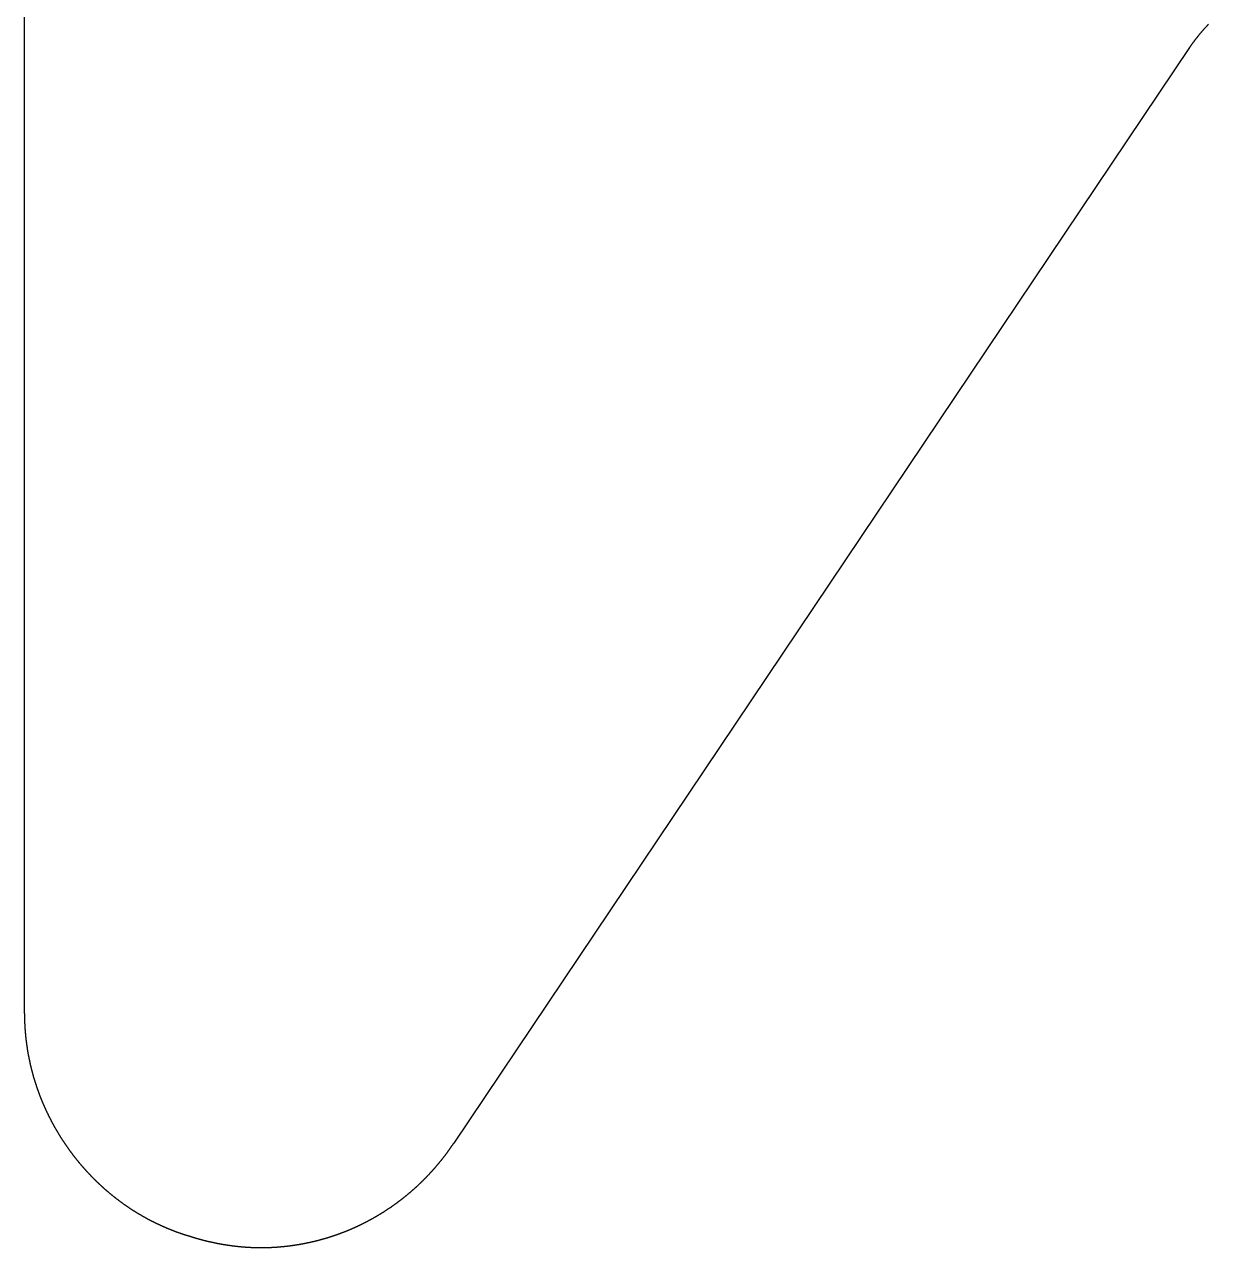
# Model space of a CAD drawing. Header units: millimetres. Extents: x -275 to 275, y -100 to 100.
# Drawn here: x 104.03 to 122.19, y -26.54 to -7.79 of the extents above; entities that cross this region are included whole.
import ezdxf

# ---------------------------------------------------------------- set-up
doc = ezdxf.new("R2010")
doc.units = ezdxf.units.MM

msp = doc.modelspace()

# ---------------------------------------------------------------- linework, layer by layer
for p, q in [((104.035, -22.957), (104.035, 13.428)), ((121.9, -8.149), (110.616, -24.943))]:
    msp.add_line(p, q)
for points in [[(121.9, -8.149), (121.903, -8.144), (121.906, -8.14), (121.909, -8.136), (121.912, -8.131), (121.915, -8.127), (121.918, -8.123), (121.921, -8.118), (121.924, -8.114), (121.927, -8.11), (121.93, -8.105), (121.933, -8.101), (121.936, -8.097), (121.939, -8.092), (121.942, -8.088), (121.945, -8.084), (121.948, -8.08), (121.951, -8.075), (121.955, -8.071), (121.958, -8.067), (121.961, -8.063), (121.964, -8.058), (121.967, -8.054), (121.97, -8.05), (121.973, -8.046), (121.976, -8.041), (121.979, -8.037), (121.983, -8.033), (121.986, -8.029), (121.989, -8.025), (121.992, -8.021), (121.995, -8.017), (121.998, -8.012), (122.002, -8.008), (122.005, -8.004), (122.008, -8), (122.011, -7.996), (122.014, -7.992), (122.018, -7.988), (122.021, -7.984), (122.024, -7.98), (122.027, -7.976), (122.031, -7.972), (122.034, -7.968), (122.037, -7.964), (122.04, -7.959), (122.044, -7.955), (122.047, -7.951), (122.05, -7.948), (122.053, -7.944), (122.057, -7.94), (122.06, -7.936), (122.063, -7.932), (122.067, -7.928), (122.07, -7.924), (122.073, -7.92), (122.077, -7.916), (122.08, -7.912), (122.083, -7.908), (122.087, -7.904), (122.09, -7.9), (122.093, -7.896), (122.097, -7.893), (122.1, -7.889), (122.103, -7.885), (122.107, -7.881), (122.11, -7.877), (122.114, -7.873), (122.117, -7.87), (122.12, -7.866), (122.124, -7.862), (122.127, -7.858), (122.131, -7.854), (122.134, -7.851), (122.138, -7.847), (122.141, -7.843), (122.144, -7.839), (122.148, -7.836), (122.151, -7.832), (122.155, -7.828), (122.158, -7.825), (122.162, -7.821), (122.165, -7.817), (122.169, -7.813), (122.172, -7.81), (122.176, -7.806), (122.179, -7.802), (122.183, -7.799), (122.186, -7.795), (122.19, -7.792)], [(104.035, -22.957), (104.035, -22.961), (104.035, -22.966), (104.035, -22.97), (104.035, -22.975), (104.035, -22.98), (104.035, -22.984), (104.035, -22.989), (104.035, -22.994), (104.035, -22.998), (104.035, -23.003), (104.035, -23.008), (104.035, -23.012), (104.035, -23.017), (104.036, -23.022), (104.036, -23.026), (104.036, -23.031), (104.036, -23.036), (104.036, -23.04), (104.036, -23.045), (104.036, -23.049), (104.036, -23.054), (104.036, -23.059), (104.037, -23.063), (104.037, -23.068), (104.037, -23.073), (104.037, -23.077), (104.037, -23.082), (104.037, -23.087), (104.038, -23.091), (104.038, -23.096), (104.038, -23.1), (104.038, -23.105), (104.038, -23.11), (104.039, -23.114), (104.039, -23.119), (104.039, -23.124), (104.039, -23.128), (104.039, -23.133), (104.04, -23.138), (104.04, -23.142), (104.04, -23.147), (104.04, -23.151), (104.041, -23.156), (104.041, -23.161), (104.041, -23.165), (104.042, -23.17), (104.042, -23.174), (104.042, -23.179), (104.042, -23.184), (104.043, -23.188), (104.043, -23.193), (104.043, -23.198), (104.044, -23.202), (104.044, -23.207), (104.044, -23.211), (104.045, -23.216), (104.045, -23.221), (104.045, -23.225), (104.046, -23.23), (104.046, -23.234), (104.047, -23.239), (104.047, -23.244), (104.047, -23.248), (104.048, -23.253), (104.048, -23.257), (104.049, -23.262), (104.049, -23.267), (104.049, -23.271), (104.05, -23.276), (104.05, -23.28), (104.051, -23.285), (104.051, -23.29), (104.052, -23.294), (104.052, -23.299), (104.052, -23.303), (104.053, -23.308), (104.053, -23.312), (104.054, -23.317), (104.054, -23.322), (104.055, -23.326), (104.055, -23.331), (104.056, -23.335), (104.056, -23.34), (104.057, -23.345), (104.057, -23.349), (104.058, -23.354), (104.058, -23.358), (104.059, -23.363), (104.06, -23.367), (104.06, -23.372), (104.061, -23.377), (104.061, -23.381), (104.062, -23.386), (104.062, -23.39), (104.063, -23.395), (104.064, -23.399), (104.064, -23.404), (104.065, -23.408), (104.065, -23.413), (104.066, -23.418), (104.067, -23.422), (104.067, -23.427), (104.068, -23.431), (104.068, -23.436), (104.069, -23.44), (104.07, -23.445), (104.07, -23.449), (104.071, -23.454), (104.072, -23.459), (104.072, -23.463), (104.073, -23.468), (104.074, -23.472), (104.074, -23.477), (104.075, -23.481), (104.076, -23.486), (104.077, -23.49), (104.077, -23.495), (104.078, -23.499), (104.079, -23.504), (104.079, -23.508), (104.08, -23.513), (104.081, -23.518), (104.082, -23.522), (104.082, -23.527), (104.083, -23.531), (104.084, -23.536), (104.085, -23.54), (104.086, -23.545), (104.086, -23.549), (104.087, -23.554), (104.088, -23.558), (104.089, -23.563), (104.089, -23.567), (104.09, -23.572), (104.091, -23.576), (104.092, -23.581), (104.093, -23.585), (104.094, -23.59), (104.094, -23.594), (104.095, -23.599), (104.096, -23.603), (104.097, -23.608), (104.098, -23.612), (104.099, -23.617), (104.1, -23.621), (104.1, -23.626), (104.101, -23.63), (104.102, -23.635), (104.103, -23.639), (104.104, -23.644), (104.105, -23.648), (104.106, -23.653), (104.107, -23.657), (104.108, -23.662), (104.109, -23.666), (104.11, -23.671), (104.111, -23.675), (104.112, -23.68), (104.112, -23.684), (104.113, -23.688), (104.114, -23.693), (104.115, -23.697), (104.116, -23.702), (104.117, -23.706), (104.118, -23.711), (104.119, -23.715), (104.12, -23.72), (104.121, -23.724), (104.122, -23.729), (104.123, -23.733), (104.124, -23.738), (104.125, -23.742), (104.126, -23.746), (104.128, -23.751), (104.129, -23.755), (104.13, -23.76), (104.131, -23.764), (104.132, -23.769), (104.133, -23.773), (104.134, -23.778), (104.135, -23.782), (104.136, -23.786), (104.137, -23.791), (104.138, -23.795), (104.139, -23.8), (104.14, -23.804), (104.142, -23.809), (104.143, -23.813), (104.144, -23.817), (104.145, -23.822), (104.146, -23.826), (104.147, -23.831), (104.148, -23.835), (104.15, -23.84), (104.151, -23.844), (104.152, -23.848), (104.153, -23.853), (104.154, -23.857), (104.155, -23.862), (104.157, -23.866), (104.158, -23.87), (104.159, -23.875), (104.16, -23.879), (104.161, -23.884), (104.163, -23.888), (104.164, -23.892), (104.165, -23.897), (104.166, -23.901), (104.168, -23.906), (104.169, -23.91), (104.17, -23.914), (104.171, -23.919), (104.173, -23.923), (104.174, -23.927), (104.175, -23.932), (104.176, -23.936), (104.178, -23.941), (104.179, -23.945), (104.18, -23.949), (104.182, -23.954), (104.183, -23.958), (104.184, -23.962), (104.186, -23.967), (104.187, -23.971), (104.188, -23.976), (104.189, -23.98), (104.191, -23.984), (104.192, -23.989), (104.194, -23.993), (104.195, -23.997), (104.196, -24.002), (104.198, -24.006), (104.199, -24.01), (104.2, -24.015), (104.202, -24.019), (104.203, -24.023), (104.205, -24.028), (104.206, -24.032), (104.207, -24.036), (104.209, -24.041), (104.21, -24.045), (104.212, -24.049), (104.213, -24.054), (104.214, -24.058), (104.216, -24.062), (104.217, -24.067), (104.219, -24.071), (104.22, -24.075), (104.222, -24.08), (104.223, -24.084), (104.225, -24.088), (104.226, -24.092), (104.228, -24.097), (104.229, -24.101), (104.231, -24.105), (104.232, -24.11), (104.234, -24.114), (104.235, -24.118), (104.237, -24.123), (104.238, -24.127), (104.24, -24.131), (104.241, -24.135), (104.243, -24.14), (104.244, -24.144), (104.246, -24.148), (104.247, -24.152), (104.249, -24.157), (104.25, -24.161), (104.252, -24.165), (104.254, -24.17), (104.255, -24.174), (104.257, -24.178), (104.258, -24.182), (104.26, -24.187), (104.261, -24.191), (104.263, -24.195), (104.265, -24.199), (104.266, -24.204), (104.268, -24.208), (104.27, -24.212), (104.271, -24.216), (104.273, -24.221), (104.274, -24.225), (104.276, -24.229), (104.278, -24.233), (104.279, -24.238), (104.281, -24.242), (104.283, -24.246), (104.284, -24.25), (104.286, -24.254), (104.288, -24.259), (104.289, -24.263), (104.291, -24.267), (104.293, -24.271), (104.295, -24.276), (104.296, -24.28), (104.298, -24.284), (104.3, -24.288), (104.301, -24.292), (104.303, -24.297), (104.305, -24.301), (104.307, -24.305), (104.308, -24.309), (104.31, -24.313), (104.312, -24.317), (104.314, -24.322), (104.315, -24.326), (104.317, -24.33), (104.319, -24.334), (104.321, -24.338), (104.323, -24.343), (104.324, -24.347), (104.326, -24.351), (104.328, -24.355), (104.33, -24.359), (104.332, -24.363), (104.333, -24.368), (104.335, -24.372), (104.337, -24.376), (104.339, -24.38), (104.341, -24.384), (104.343, -24.388), (104.344, -24.392), (104.346, -24.397), (104.348, -24.401), (104.35, -24.405), (104.352, -24.409), (104.354, -24.413), (104.356, -24.417), (104.357, -24.421), (104.359, -24.426), (104.361, -24.43), (104.363, -24.434), (104.365, -24.438), (104.367, -24.442), (104.369, -24.446), (104.371, -24.45), (104.373, -24.454), (104.375, -24.458), (104.377, -24.463), (104.379, -24.467), (104.38, -24.471), (104.382, -24.475), (104.384, -24.479), (104.386, -24.483), (104.388, -24.487), (104.39, -24.491), (104.392, -24.495), (104.394, -24.499), (104.396, -24.503), (104.398, -24.508), (104.4, -24.512), (104.402, -24.516), (104.404, -24.52), (104.406, -24.524), (104.408, -24.528), (104.41, -24.532), (104.412, -24.536), (104.414, -24.54), (104.416, -24.544), (104.418, -24.548), (104.42, -24.552), (104.422, -24.556), (104.425, -24.56), (104.427, -24.564), (104.429, -24.568), (104.431, -24.572), (104.433, -24.576), (104.435, -24.58), (104.437, -24.584), (104.439, -24.588), (104.441, -24.593), (104.443, -24.597), (104.445, -24.601), (104.447, -24.605), (104.45, -24.609), (104.452, -24.613), (104.454, -24.617), (104.456, -24.621), (104.458, -24.625), (104.46, -24.629), (104.462, -24.633), (104.465, -24.637), (104.467, -24.641), (104.469, -24.645), (104.471, -24.648), (104.473, -24.652), (104.475, -24.656), (104.478, -24.66), (104.48, -24.664), (104.482, -24.668), (104.484, -24.672), (104.486, -24.676), (104.489, -24.68), (104.491, -24.684), (104.493, -24.688), (104.495, -24.692), (104.497, -24.696), (104.5, -24.7), (104.502, -24.704), (104.504, -24.708), (104.506, -24.712), (104.509, -24.716), (104.511, -24.72), (104.513, -24.724), (104.515, -24.728), (104.518, -24.731), (104.52, -24.735), (104.522, -24.739), (104.524, -24.743), (104.527, -24.747), (104.529, -24.751), (104.531, -24.755), (104.534, -24.759), (104.536, -24.763), (104.538, -24.767), (104.541, -24.771), (104.543, -24.774), (104.545, -24.778), (104.547, -24.782), (104.55, -24.786), (104.552, -24.79), (104.555, -24.794), (104.557, -24.798), (104.559, -24.802), (104.562, -24.805), (104.564, -24.809), (104.566, -24.813), (104.569, -24.817), (104.571, -24.821), (104.573, -24.825), (104.576, -24.829), (104.578, -24.832), (104.581, -24.836), (104.583, -24.84), (104.585, -24.844), (104.588, -24.848), (104.59, -24.852), (104.593, -24.855), (104.595, -24.859), (104.598, -24.863), (104.6, -24.867), (104.602, -24.871), (104.605, -24.875), (104.607, -24.878), (104.61, -24.882), (104.612, -24.886), (104.615, -24.89), (104.617, -24.894), (104.62, -24.897), (104.622, -24.901), (104.625, -24.905), (104.627, -24.909), (104.629, -24.913), (104.632, -24.916), (104.634, -24.92), (104.637, -24.924), (104.639, -24.928), (104.642, -24.931), (104.645, -24.935), (104.647, -24.939), (104.65, -24.943), (104.652, -24.946), (104.655, -24.95), (104.657, -24.954), (104.66, -24.958), (104.662, -24.961), (104.665, -24.965), (104.667, -24.969), (104.67, -24.973), (104.673, -24.976), (104.675, -24.98), (104.678, -24.984), (104.68, -24.988), (104.683, -24.991), (104.685, -24.995), (104.688, -24.999), (104.691, -25.002), (104.693, -25.006), (104.696, -25.01), (104.698, -25.013), (104.701, -25.017), (104.704, -25.021), (104.706, -25.025), (104.709, -25.028), (104.712, -25.032), (104.714, -25.036), (104.717, -25.039), (104.72, -25.043), (104.722, -25.047), (104.725, -25.05), (104.727, -25.054), (104.73, -25.058), (104.733, -25.061), (104.735, -25.065), (104.738, -25.069), (104.741, -25.072), (104.744, -25.076), (104.746, -25.079), (104.749, -25.083), (104.752, -25.087), (104.754, -25.09), (104.757, -25.094), (104.76, -25.098), (104.763, -25.101), (104.765, -25.105), (104.768, -25.108), (104.771, -25.112), (104.773, -25.116), (104.776, -25.119), (104.779, -25.123), (104.782, -25.126), (104.784, -25.13), (104.787, -25.134), (104.79, -25.137), (104.793, -25.141), (104.796, -25.144), (104.798, -25.148), (104.801, -25.151), (104.804, -25.155), (104.807, -25.159), (104.809, -25.162), (104.812, -25.166), (104.815, -25.169), (104.818, -25.173), (104.821, -25.176), (104.823, -25.18), (104.826, -25.183), (104.829, -25.187), (104.832, -25.191), (104.835, -25.194), (104.838, -25.198), (104.84, -25.201), (104.843, -25.205), (104.846, -25.208), (104.849, -25.212), (104.852, -25.215), (104.855, -25.219), (104.858, -25.222), (104.861, -25.226), (104.863, -25.229), (104.866, -25.233), (104.869, -25.236), (104.872, -25.24), (104.875, -25.243), (104.878, -25.247), (104.881, -25.25), (104.884, -25.253), (104.887, -25.257), (104.889, -25.26), (104.892, -25.264), (104.895, -25.267), (104.898, -25.271), (104.901, -25.274), (104.904, -25.278), (104.907, -25.281), (104.91, -25.284), (104.913, -25.288), (104.916, -25.291), (104.919, -25.295), (104.922, -25.298), (104.925, -25.302), (104.928, -25.305), (104.931, -25.308), (104.934, -25.312), (104.937, -25.315), (104.94, -25.319), (104.943, -25.322), (104.946, -25.325), (104.949, -25.329), (104.952, -25.332), (104.955, -25.336), (104.958, -25.339), (104.961, -25.342), (104.964, -25.346), (104.967, -25.349), (104.97, -25.352), (104.973, -25.356), (104.976, -25.359), (104.979, -25.362), (104.982, -25.366), (104.985, -25.369), (104.988, -25.372), (104.991, -25.376), (104.994, -25.379), (104.997, -25.382), (105, -25.386), (105.004, -25.389), (105.007, -25.392), (105.01, -25.396), (105.013, -25.399), (105.016, -25.402), (105.019, -25.406), (105.022, -25.409), (105.025, -25.412), (105.028, -25.416), (105.031, -25.419), (105.035, -25.422), (105.038, -25.425), (105.041, -25.429), (105.044, -25.432), (105.047, -25.435), (105.05, -25.438), (105.053, -25.442), (105.056, -25.445), (105.06, -25.448), (105.063, -25.451), (105.066, -25.455), (105.069, -25.458), (105.072, -25.461), (105.075, -25.464), (105.079, -25.468), (105.082, -25.471), (105.085, -25.474), (105.088, -25.477), (105.091, -25.48), (105.095, -25.484), (105.098, -25.487), (105.101, -25.49), (105.104, -25.493), (105.107, -25.496), (105.111, -25.5), (105.114, -25.503), (105.117, -25.506), (105.12, -25.509), (105.123, -25.512), (105.127, -25.516), (105.13, -25.519), (105.133, -25.522), (105.136, -25.525), (105.14, -25.528), (105.143, -25.531), (105.146, -25.534), (105.15, -25.538), (105.153, -25.541), (105.156, -25.544), (105.159, -25.547), (105.163, -25.55), (105.166, -25.553), (105.169, -25.556), (105.172, -25.559), (105.176, -25.563), (105.179, -25.566), (105.182, -25.569), (105.186, -25.572), (105.189, -25.575), (105.192, -25.578), (105.196, -25.581), (105.199, -25.584), (105.202, -25.587), (105.206, -25.59), (105.209, -25.593), (105.212, -25.596), (105.216, -25.599), (105.219, -25.603), (105.222, -25.606), (105.226, -25.609), (105.229, -25.612), (105.232, -25.615), (105.236, -25.618), (105.239, -25.621), (105.243, -25.624), (105.246, -25.627), (105.249, -25.63), (105.253, -25.633), (105.256, -25.636), (105.259, -25.639), (105.263, -25.642), (105.266, -25.645), (105.27, -25.648), (105.273, -25.651), (105.276, -25.654), (105.28, -25.657), (105.283, -25.66), (105.287, -25.663), (105.29, -25.666), (105.294, -25.669), (105.297, -25.672), (105.3, -25.675), (105.304, -25.677), (105.307, -25.68), (105.311, -25.683), (105.314, -25.686), (105.318, -25.689), (105.321, -25.692), (105.325, -25.695), (105.328, -25.698), (105.332, -25.701), (105.335, -25.704), (105.339, -25.707), (105.342, -25.71), (105.346, -25.712), (105.349, -25.715), (105.353, -25.718), (105.356, -25.721), (105.36, -25.724), (105.363, -25.727), (105.367, -25.73), (105.37, -25.733), (105.374, -25.735), (105.377, -25.738), (105.381, -25.741), (105.384, -25.744), (105.388, -25.747), (105.391, -25.75), (105.395, -25.753), (105.398, -25.755), (105.402, -25.758), (105.405, -25.761), (105.409, -25.764), (105.413, -25.767), (105.416, -25.769), (105.42, -25.772), (105.423, -25.775), (105.427, -25.778), (105.43, -25.781), (105.434, -25.783), (105.438, -25.786), (105.441, -25.789), (105.445, -25.792), (105.448, -25.795), (105.452, -25.797), (105.456, -25.8), (105.459, -25.803), (105.463, -25.806), (105.466, -25.808), (105.47, -25.811), (105.474, -25.814), (105.477, -25.816), (105.481, -25.819), (105.484, -25.822), (105.488, -25.825), (105.492, -25.827), (105.495, -25.83), (105.499, -25.833), (105.503, -25.835), (105.506, -25.838), (105.51, -25.841), (105.514, -25.844), (105.517, -25.846), (105.521, -25.849), (105.525, -25.852), (105.528, -25.854), (105.532, -25.857), (105.536, -25.86), (105.539, -25.862), (105.543, -25.865), (105.547, -25.867), (105.55, -25.87), (105.554, -25.873), (105.558, -25.875), (105.562, -25.878), (105.565, -25.881), (105.569, -25.883), (105.573, -25.886), (105.576, -25.888), (105.58, -25.891), (105.584, -25.894), (105.588, -25.896), (105.591, -25.899), (105.595, -25.901), (105.599, -25.904), (105.603, -25.907), (105.606, -25.909), (105.61, -25.912), (105.614, -25.914), (105.618, -25.917), (105.621, -25.919), (105.625, -25.922), (105.629, -25.924), (105.633, -25.927), (105.636, -25.93), (105.64, -25.932), (105.644, -25.935), (105.648, -25.937), (105.652, -25.94), (105.655, -25.942), (105.659, -25.945), (105.663, -25.947), (105.667, -25.95), (105.671, -25.952), (105.674, -25.955), (105.678, -25.957), (105.682, -25.959), (105.686, -25.962), (105.69, -25.964), (105.694, -25.967), (105.697, -25.969), (105.701, -25.972), (105.705, -25.974), (105.709, -25.977), (105.713, -25.979), (105.717, -25.982), (105.72, -25.984), (105.724, -25.986), (105.728, -25.989), (105.732, -25.991), (105.736, -25.994), (105.74, -25.996), (105.744, -25.998), (105.747, -26.001), (105.751, -26.003), (105.755, -26.006), (105.759, -26.008), (105.763, -26.01), (105.767, -26.013), (105.771, -26.015), (105.775, -26.017), (105.779, -26.02), (105.783, -26.022), (105.786, -26.024), (105.79, -26.027), (105.794, -26.029), (105.798, -26.031), (105.802, -26.034), (105.806, -26.036), (105.81, -26.038), (105.814, -26.041), (105.818, -26.043), (105.822, -26.045), (105.826, -26.048), (105.83, -26.05), (105.834, -26.052), (105.838, -26.054), (105.842, -26.057), (105.845, -26.059), (105.849, -26.061), (105.853, -26.063), (105.857, -26.066), (105.861, -26.068), (105.865, -26.07), (105.869, -26.072), (105.873, -26.075), (105.877, -26.077), (105.881, -26.079), (105.885, -26.081), (105.889, -26.083), (105.893, -26.086), (105.897, -26.088), (105.901, -26.09), (105.905, -26.092), (105.909, -26.094), (105.913, -26.097), (105.917, -26.099), (105.921, -26.101), (105.925, -26.103), (105.929, -26.105), (105.933, -26.107), (105.937, -26.11), (105.941, -26.112), (105.945, -26.114), (105.95, -26.116), (105.954, -26.118), (105.958, -26.12), (105.962, -26.122), (105.966, -26.124), (105.97, -26.127), (105.974, -26.129), (105.978, -26.131), (105.982, -26.133), (105.986, -26.135), (105.99, -26.137), (105.994, -26.139), (105.998, -26.141), (106.002, -26.143), (106.006, -26.145), (106.011, -26.147), (106.015, -26.149), (106.019, -26.151), (106.023, -26.153), (106.027, -26.155), (106.031, -26.158), (106.035, -26.16), (106.039, -26.162), (106.043, -26.164), (106.047, -26.166), (106.052, -26.168), (106.056, -26.17), (106.06, -26.172), (106.064, -26.174), (106.068, -26.176), (106.072, -26.177), (106.076, -26.179), (106.081, -26.181), (106.085, -26.183), (106.089, -26.185), (106.093, -26.187), (106.097, -26.189), (106.101, -26.191), (106.105, -26.193), (106.11, -26.195), (106.114, -26.197), (106.118, -26.199), (106.122, -26.201), (106.126, -26.203), (106.13, -26.205), (106.135, -26.206), (106.139, -26.208), (106.143, -26.21), (106.147, -26.212), (106.151, -26.214), (106.156, -26.216), (106.16, -26.218), (106.164, -26.22), (106.168, -26.221), (106.172, -26.223), (106.177, -26.225), (106.181, -26.227), (106.185, -26.229), (106.189, -26.231), (106.193, -26.232), (106.198, -26.234), (106.202, -26.236), (106.206, -26.238), (106.21, -26.24), (106.215, -26.241), (106.219, -26.243), (106.223, -26.245), (106.227, -26.247), (106.232, -26.248), (106.236, -26.25), (106.24, -26.252), (106.244, -26.254), (106.249, -26.255), (106.253, -26.257), (106.257, -26.259), (106.261, -26.261), (106.266, -26.262), (106.27, -26.264), (106.274, -26.266), (106.279, -26.268), (106.283, -26.269), (106.287, -26.271), (106.291, -26.273), (106.296, -26.274), (106.3, -26.276), (106.304, -26.278), (106.309, -26.279), (106.313, -26.281), (106.317, -26.283), (106.321, -26.284), (106.326, -26.286), (106.33, -26.288), (106.334, -26.289), (106.339, -26.291), (106.343, -26.292), (106.347, -26.294), (106.352, -26.296), (106.356, -26.297), (106.36, -26.299), (106.365, -26.3), (106.369, -26.302), (106.373, -26.304), (106.378, -26.305), (106.382, -26.307), (106.386, -26.308), (106.391, -26.31), (106.395, -26.311), (106.4, -26.313), (106.404, -26.315), (106.408, -26.316), (106.413, -26.318), (106.417, -26.319), (106.421, -26.321), (106.426, -26.322), (106.43, -26.324), (106.434, -26.325), (106.439, -26.327), (106.443, -26.328), (106.448, -26.33), (106.452, -26.331), (106.456, -26.333), (106.461, -26.334), (106.465, -26.336), (106.47, -26.337), (106.474, -26.338), (106.478, -26.34), (106.483, -26.341), (106.487, -26.343), (106.492, -26.344), (106.496, -26.346), (106.501, -26.347), (106.505, -26.348), (106.509, -26.35), (106.514, -26.351), (106.518, -26.353), (106.523, -26.354), (106.527, -26.355), (106.532, -26.357), (106.536, -26.358), (106.54, -26.359), (106.545, -26.361), (106.549, -26.362), (106.554, -26.363), (106.558, -26.365), (106.563, -26.366), (106.567, -26.367), (106.572, -26.369), (106.576, -26.37), (106.581, -26.371)], [(106.581, -26.371), (106.585, -26.373), (106.59, -26.374), (106.595, -26.376), (106.599, -26.377), (106.604, -26.379), (106.609, -26.38), (106.613, -26.382), (106.618, -26.383), (106.622, -26.385), (106.627, -26.386), (106.632, -26.387), (106.636, -26.389), (106.641, -26.39), (106.646, -26.392), (106.65, -26.393), (106.655, -26.394), (106.66, -26.396), (106.664, -26.397), (106.669, -26.399), (106.674, -26.4), (106.678, -26.401), (106.683, -26.403), (106.688, -26.404), (106.692, -26.405), (106.697, -26.407), (106.702, -26.408), (106.706, -26.409), (106.711, -26.411), (106.716, -26.412), (106.72, -26.413), (106.725, -26.414), (106.73, -26.416), (106.734, -26.417), (106.739, -26.418), (106.744, -26.419), (106.748, -26.421), (106.753, -26.422), (106.758, -26.423), (106.762, -26.424), (106.767, -26.426), (106.772, -26.427), (106.776, -26.428), (106.781, -26.429), (106.786, -26.431), (106.79, -26.432), (106.795, -26.433), (106.8, -26.434), (106.804, -26.435), (106.809, -26.436), (106.814, -26.438), (106.818, -26.439), (106.823, -26.44), (106.828, -26.441), (106.832, -26.442), (106.837, -26.443), (106.842, -26.444), (106.846, -26.446), (106.851, -26.447), (106.856, -26.448), (106.86, -26.449), (106.865, -26.45), (106.87, -26.451), (106.874, -26.452), (106.879, -26.453), (106.884, -26.454), (106.888, -26.455), (106.893, -26.456), (106.898, -26.457), (106.902, -26.458), (106.907, -26.459), (106.912, -26.46), (106.917, -26.461), (106.921, -26.462), (106.926, -26.464), (106.931, -26.465), (106.935, -26.465), (106.94, -26.466), (106.945, -26.467), (106.949, -26.468), (106.954, -26.469), (106.959, -26.47), (106.963, -26.471), (106.968, -26.472), (106.973, -26.473), (106.977, -26.474), (106.982, -26.475), (106.987, -26.476), (106.991, -26.477), (106.996, -26.478), (107.001, -26.479), (107.005, -26.48), (107.01, -26.48), (107.015, -26.481), (107.019, -26.482), (107.024, -26.483), (107.029, -26.484), (107.033, -26.485), (107.038, -26.486), (107.043, -26.487), (107.047, -26.487), (107.052, -26.488), (107.057, -26.489), (107.061, -26.49), (107.066, -26.491), (107.071, -26.491), (107.075, -26.492), (107.08, -26.493), (107.085, -26.494), (107.089, -26.495), (107.094, -26.495), (107.099, -26.496), (107.103, -26.497), (107.108, -26.498), (107.113, -26.498), (107.117, -26.499), (107.122, -26.5), (107.127, -26.501), (107.131, -26.501), (107.136, -26.502), (107.141, -26.503), (107.145, -26.503), (107.15, -26.504), (107.155, -26.505), (107.159, -26.505), (107.164, -26.506), (107.169, -26.507), (107.173, -26.507), (107.178, -26.508), (107.183, -26.509), (107.187, -26.509), (107.192, -26.51), (107.197, -26.511), (107.201, -26.511), (107.206, -26.512), (107.211, -26.513), (107.215, -26.513), (107.22, -26.514), (107.225, -26.514), (107.229, -26.515), (107.234, -26.516), (107.239, -26.516), (107.243, -26.517), (107.248, -26.517), (107.253, -26.518), (107.257, -26.518), (107.262, -26.519), (107.267, -26.519), (107.271, -26.52), (107.276, -26.52), (107.281, -26.521), (107.285, -26.521), (107.29, -26.522), (107.295, -26.522), (107.299, -26.523), (107.304, -26.523), (107.308, -26.524), (107.313, -26.524), (107.318, -26.525), (107.322, -26.525), (107.327, -26.526), (107.332, -26.526), (107.336, -26.527), (107.341, -26.527), (107.346, -26.528), (107.35, -26.528), (107.355, -26.528), (107.36, -26.529), (107.364, -26.529), (107.369, -26.53), (107.374, -26.53), (107.378, -26.53), (107.383, -26.531), (107.388, -26.531), (107.392, -26.531), (107.397, -26.532), (107.402, -26.532), (107.406, -26.533), (107.411, -26.533), (107.415, -26.533), (107.42, -26.534), (107.425, -26.534), (107.429, -26.534), (107.434, -26.534), (107.439, -26.535), (107.443, -26.535), (107.448, -26.535), (107.453, -26.536), (107.457, -26.536), (107.462, -26.536), (107.467, -26.536), (107.471, -26.537), (107.476, -26.537), (107.48, -26.537), (107.485, -26.537), (107.49, -26.538), (107.494, -26.538), (107.499, -26.538), (107.504, -26.538), (107.508, -26.539), (107.513, -26.539), (107.518, -26.539), (107.522, -26.539), (107.527, -26.539), (107.531, -26.54), (107.536, -26.54), (107.541, -26.54), (107.545, -26.54), (107.55, -26.54), (107.555, -26.54), (107.559, -26.541), (107.564, -26.541), (107.568, -26.541), (107.573, -26.541), (107.578, -26.541), (107.582, -26.541), (107.587, -26.541), (107.592, -26.541), (107.596, -26.541), (107.601, -26.542), (107.605, -26.542), (107.61, -26.542), (107.615, -26.542), (107.619, -26.542), (107.624, -26.542), (107.629, -26.542), (107.633, -26.542), (107.638, -26.542), (107.642, -26.542), (107.647, -26.542), (107.652, -26.542), (107.656, -26.542), (107.661, -26.542), (107.665, -26.542), (107.67, -26.542), (107.675, -26.542), (107.679, -26.542), (107.684, -26.542), (107.689, -26.542), (107.693, -26.542), (107.698, -26.542), (107.702, -26.542), (107.707, -26.542), (107.712, -26.542), (107.716, -26.542), (107.721, -26.542), (107.725, -26.542), (107.73, -26.541), (107.735, -26.541), (107.739, -26.541), (107.744, -26.541), (107.748, -26.541), (107.753, -26.541), (107.758, -26.541), (107.762, -26.541), (107.767, -26.541), (107.771, -26.54), (107.776, -26.54), (107.781, -26.54), (107.785, -26.54), (107.79, -26.54), (107.794, -26.54), (107.799, -26.539), (107.803, -26.539), (107.808, -26.539), (107.813, -26.539), (107.817, -26.539), (107.822, -26.539), (107.826, -26.538), (107.831, -26.538), (107.836, -26.538), (107.84, -26.538), (107.845, -26.537), (107.849, -26.537), (107.854, -26.537), (107.858, -26.537), (107.863, -26.536), (107.868, -26.536), (107.872, -26.536), (107.877, -26.536), (107.881, -26.535), (107.886, -26.535), (107.89, -26.535), (107.895, -26.534), (107.9, -26.534), (107.904, -26.534), (107.909, -26.534), (107.913, -26.533), (107.918, -26.533), (107.922, -26.533), (107.927, -26.532), (107.932, -26.532), (107.936, -26.531), (107.941, -26.531), (107.945, -26.531), (107.95, -26.53), (107.954, -26.53), (107.959, -26.53), (107.963, -26.529), (107.968, -26.529), (107.973, -26.528), (107.977, -26.528), (107.982, -26.528), (107.986, -26.527), (107.991, -26.527), (107.995, -26.526), (108, -26.526), (108.004, -26.525), (108.009, -26.525), (108.013, -26.525), (108.018, -26.524), (108.023, -26.524), (108.027, -26.523), (108.032, -26.523), (108.036, -26.522), (108.041, -26.522), (108.045, -26.521), (108.05, -26.521), (108.054, -26.52), (108.059, -26.52), (108.063, -26.519), (108.068, -26.519), (108.072, -26.518), (108.077, -26.518), (108.081, -26.517), (108.086, -26.516), (108.09, -26.516), (108.095, -26.515), (108.1, -26.515), (108.104, -26.514), (108.109, -26.514), (108.113, -26.513), (108.118, -26.512), (108.122, -26.512), (108.127, -26.511), (108.131, -26.511), (108.136, -26.51), (108.14, -26.509), (108.145, -26.509), (108.149, -26.508), (108.154, -26.508), (108.158, -26.507), (108.163, -26.506), (108.167, -26.506), (108.172, -26.505), (108.176, -26.504), (108.181, -26.504), (108.185, -26.503), (108.19, -26.502), (108.194, -26.502), (108.199, -26.501), (108.203, -26.5), (108.208, -26.499), (108.212, -26.499), (108.217, -26.498), (108.221, -26.497), (108.226, -26.497), (108.23, -26.496), (108.234, -26.495), (108.239, -26.494), (108.243, -26.494), (108.248, -26.493), (108.252, -26.492), (108.257, -26.491), (108.261, -26.491), (108.266, -26.49), (108.27, -26.489), (108.275, -26.488), (108.279, -26.487), (108.284, -26.487), (108.288, -26.486), (108.293, -26.485), (108.297, -26.484), (108.302, -26.483), (108.306, -26.482), (108.31, -26.482), (108.315, -26.481), (108.319, -26.48), (108.324, -26.479), (108.328, -26.478), (108.333, -26.477), (108.337, -26.476), (108.342, -26.476), (108.346, -26.475), (108.35, -26.474), (108.355, -26.473), (108.359, -26.472), (108.364, -26.471), (108.368, -26.47), (108.373, -26.469), (108.377, -26.468), (108.382, -26.467), (108.386, -26.467), (108.39, -26.466), (108.395, -26.465), (108.399, -26.464), (108.404, -26.463), (108.408, -26.462), (108.413, -26.461), (108.417, -26.46), (108.421, -26.459), (108.426, -26.458), (108.43, -26.457), (108.435, -26.456), (108.439, -26.455), (108.443, -26.454), (108.448, -26.453), (108.452, -26.452), (108.457, -26.451), (108.461, -26.45), (108.465, -26.449), (108.47, -26.448), (108.474, -26.447), (108.479, -26.446), (108.483, -26.445), (108.487, -26.443), (108.492, -26.442), (108.496, -26.441), (108.501, -26.44), (108.505, -26.439), (108.509, -26.438), (108.514, -26.437), (108.518, -26.436), (108.523, -26.435), (108.527, -26.434), (108.531, -26.432), (108.536, -26.431), (108.54, -26.43), (108.544, -26.429), (108.549, -26.428), (108.553, -26.427), (108.558, -26.426), (108.562, -26.424), (108.566, -26.423), (108.571, -26.422), (108.575, -26.421), (108.579, -26.42), (108.584, -26.419), (108.588, -26.417), (108.592, -26.416), (108.597, -26.415), (108.601, -26.414), (108.606, -26.413), (108.61, -26.411), (108.614, -26.41), (108.619, -26.409), (108.623, -26.408), (108.627, -26.406), (108.632, -26.405), (108.636, -26.404), (108.64, -26.403), (108.645, -26.401), (108.649, -26.4), (108.653, -26.399), (108.658, -26.398), (108.662, -26.396), (108.666, -26.395), (108.671, -26.394), (108.675, -26.392), (108.679, -26.391), (108.683, -26.39), (108.688, -26.388), (108.692, -26.387), (108.696, -26.386), (108.701, -26.384), (108.705, -26.383), (108.709, -26.382), (108.714, -26.38), (108.718, -26.379), (108.722, -26.378), (108.727, -26.376), (108.731, -26.375), (108.735, -26.374), (108.739, -26.372), (108.744, -26.371), (108.748, -26.369), (108.752, -26.368), (108.757, -26.367), (108.761, -26.365), (108.765, -26.364), (108.769, -26.362), (108.774, -26.361), (108.778, -26.359), (108.782, -26.358), (108.787, -26.357), (108.791, -26.355), (108.795, -26.354), (108.799, -26.352), (108.804, -26.351), (108.808, -26.349), (108.812, -26.348), (108.816, -26.346), (108.821, -26.345), (108.825, -26.343), (108.829, -26.342), (108.833, -26.34), (108.838, -26.339), (108.842, -26.337), (108.846, -26.336), (108.85, -26.334), (108.855, -26.333), (108.859, -26.331), (108.863, -26.33), (108.867, -26.328), (108.872, -26.326), (108.876, -26.325), (108.88, -26.323), (108.884, -26.322), (108.888, -26.32), (108.893, -26.319), (108.897, -26.317), (108.901, -26.315), (108.905, -26.314), (108.909, -26.312), (108.914, -26.311), (108.918, -26.309), (108.922, -26.307), (108.926, -26.306), (108.931, -26.304), (108.935, -26.302), (108.939, -26.301), (108.943, -26.299), (108.947, -26.297), (108.951, -26.296), (108.956, -26.294), (108.96, -26.293), (108.964, -26.291), (108.968, -26.289), (108.972, -26.287), (108.977, -26.286), (108.981, -26.284), (108.985, -26.282), (108.989, -26.281), (108.993, -26.279), (108.997, -26.277), (109.002, -26.276), (109.006, -26.274), (109.01, -26.272), (109.014, -26.27), (109.018, -26.269), (109.022, -26.267), (109.027, -26.265), (109.031, -26.263), (109.035, -26.262), (109.039, -26.26), (109.043, -26.258), (109.047, -26.256), (109.051, -26.254), (109.056, -26.253), (109.06, -26.251), (109.064, -26.249), (109.068, -26.247), (109.072, -26.245), (109.076, -26.244), (109.08, -26.242), (109.084, -26.24), (109.089, -26.238), (109.093, -26.236), (109.097, -26.234), (109.101, -26.233), (109.105, -26.231), (109.109, -26.229), (109.113, -26.227), (109.117, -26.225), (109.121, -26.223), (109.125, -26.221), (109.13, -26.22), (109.134, -26.218), (109.138, -26.216), (109.142, -26.214), (109.146, -26.212), (109.15, -26.21), (109.154, -26.208), (109.158, -26.206), (109.162, -26.204), (109.166, -26.202), (109.17, -26.2), (109.174, -26.198), (109.178, -26.197), (109.183, -26.195), (109.187, -26.193), (109.191, -26.191), (109.195, -26.189), (109.199, -26.187), (109.203, -26.185), (109.207, -26.183), (109.211, -26.181), (109.215, -26.179), (109.219, -26.177), (109.223, -26.175), (109.227, -26.173), (109.231, -26.171), (109.235, -26.169), (109.239, -26.167), (109.243, -26.165), (109.247, -26.163), (109.251, -26.161), (109.255, -26.159), (109.259, -26.156), (109.263, -26.154), (109.267, -26.152), (109.271, -26.15), (109.275, -26.148), (109.279, -26.146), (109.283, -26.144), (109.287, -26.142), (109.291, -26.14), (109.295, -26.138), (109.299, -26.136), (109.303, -26.134), (109.307, -26.131), (109.311, -26.129), (109.315, -26.127), (109.319, -26.125), (109.323, -26.123), (109.327, -26.121), (109.331, -26.119), (109.335, -26.117), (109.339, -26.114), (109.343, -26.112), (109.347, -26.11), (109.351, -26.108), (109.355, -26.106), (109.359, -26.104), (109.363, -26.101), (109.367, -26.099), (109.371, -26.097), (109.375, -26.095), (109.379, -26.093), (109.382, -26.09), (109.386, -26.088), (109.39, -26.086), (109.394, -26.084), (109.398, -26.081), (109.402, -26.079), (109.406, -26.077), (109.41, -26.075), (109.414, -26.073), (109.418, -26.07), (109.422, -26.068), (109.426, -26.066), (109.429, -26.063), (109.433, -26.061), (109.437, -26.059), (109.441, -26.057), (109.445, -26.054), (109.449, -26.052), (109.453, -26.05), (109.457, -26.047), (109.461, -26.045), (109.464, -26.043), (109.468, -26.04), (109.472, -26.038), (109.476, -26.036), (109.48, -26.033), (109.484, -26.031), (109.488, -26.029), (109.491, -26.026), (109.495, -26.024), (109.499, -26.022), (109.503, -26.019), (109.507, -26.017), (109.511, -26.015), (109.515, -26.012), (109.518, -26.01), (109.522, -26.007), (109.526, -26.005), (109.53, -26.003), (109.534, -26), (109.538, -25.998), (109.541, -25.995), (109.545, -25.993), (109.549, -25.991), (109.553, -25.988), (109.557, -25.986), (109.56, -25.983), (109.564, -25.981), (109.568, -25.978), (109.572, -25.976), (109.576, -25.973), (109.579, -25.971), (109.583, -25.969), (109.587, -25.966), (109.591, -25.964), (109.595, -25.961), (109.598, -25.959), (109.602, -25.956), (109.606, -25.954), (109.61, -25.951), (109.613, -25.949), (109.617, -25.946), (109.621, -25.944), (109.625, -25.941), (109.628, -25.939), (109.632, -25.936), (109.636, -25.933), (109.64, -25.931), (109.643, -25.928), (109.647, -25.926), (109.651, -25.923), (109.655, -25.921), (109.658, -25.918), (109.662, -25.916), (109.666, -25.913), (109.67, -25.91), (109.673, -25.908), (109.677, -25.905), (109.681, -25.903), (109.684, -25.9), (109.688, -25.897), (109.692, -25.895), (109.696, -25.892), (109.699, -25.89), (109.703, -25.887), (109.707, -25.884), (109.71, -25.882), (109.714, -25.879), (109.718, -25.876), (109.721, -25.874), (109.725, -25.871), (109.729, -25.868), (109.732, -25.866), (109.736, -25.863), (109.74, -25.86), (109.743, -25.858), (109.747, -25.855), (109.751, -25.852), (109.754, -25.85), (109.758, -25.847), (109.762, -25.844), (109.765, -25.842), (109.769, -25.839), (109.772, -25.836), (109.776, -25.833), (109.78, -25.831), (109.783, -25.828), (109.787, -25.825), (109.791, -25.822), (109.794, -25.82), (109.798, -25.817), (109.801, -25.814), (109.805, -25.811), (109.809, -25.809), (109.812, -25.806), (109.816, -25.803), (109.819, -25.8), (109.823, -25.798), (109.827, -25.795), (109.83, -25.792), (109.834, -25.789), (109.837, -25.786), (109.841, -25.784), (109.844, -25.781), (109.848, -25.778), (109.852, -25.775), (109.855, -25.772), (109.859, -25.769), (109.862, -25.767), (109.866, -25.764), (109.869, -25.761), (109.873, -25.758), (109.876, -25.755), (109.88, -25.752), (109.884, -25.75), (109.887, -25.747), (109.891, -25.744), (109.894, -25.741), (109.898, -25.738), (109.901, -25.735), (109.905, -25.732), (109.908, -25.729), (109.912, -25.726), (109.915, -25.724), (109.919, -25.721), (109.922, -25.718), (109.926, -25.715), (109.929, -25.712), (109.933, -25.709), (109.936, -25.706), (109.94, -25.703), (109.943, -25.7), (109.947, -25.697), (109.95, -25.694), (109.953, -25.691), (109.957, -25.688), (109.96, -25.685), (109.964, -25.682), (109.967, -25.679), (109.971, -25.676), (109.974, -25.673), (109.978, -25.67), (109.981, -25.667), (109.984, -25.664), (109.988, -25.661), (109.991, -25.658), (109.995, -25.655), (109.998, -25.652), (110.002, -25.649), (110.005, -25.646), (110.008, -25.643), (110.012, -25.64), (110.015, -25.637), (110.019, -25.634), (110.022, -25.631), (110.025, -25.628), (110.029, -25.625), (110.032, -25.622), (110.036, -25.619), (110.039, -25.616), (110.042, -25.613), (110.046, -25.61), (110.049, -25.607), (110.052, -25.603), (110.056, -25.6), (110.059, -25.597), (110.063, -25.594), (110.066, -25.591), (110.069, -25.588), (110.073, -25.585), (110.076, -25.582), (110.079, -25.579), (110.083, -25.575), (110.086, -25.572), (110.089, -25.569), (110.093, -25.566), (110.096, -25.563), (110.099, -25.56), (110.102, -25.556), (110.106, -25.553), (110.109, -25.55), (110.112, -25.547), (110.116, -25.544), (110.119, -25.541), (110.122, -25.537), (110.126, -25.534), (110.129, -25.531), (110.132, -25.528), (110.135, -25.525), (110.139, -25.521), (110.142, -25.518), (110.145, -25.515), (110.148, -25.512), (110.152, -25.509), (110.155, -25.505), (110.158, -25.502), (110.161, -25.499), (110.165, -25.496), (110.168, -25.492), (110.171, -25.489), (110.174, -25.486), (110.178, -25.483), (110.181, -25.479), (110.184, -25.476), (110.187, -25.473), (110.19, -25.469), (110.194, -25.466), (110.197, -25.463), (110.2, -25.46), (110.203, -25.456), (110.206, -25.453), (110.21, -25.45), (110.213, -25.446), (110.216, -25.443), (110.219, -25.44), (110.222, -25.436), (110.226, -25.433), (110.229, -25.43), (110.232, -25.426), (110.235, -25.423), (110.238, -25.42), (110.241, -25.416), (110.244, -25.413), (110.248, -25.41), (110.251, -25.406), (110.254, -25.403), (110.257, -25.399), (110.26, -25.396), (110.263, -25.393), (110.266, -25.389), (110.27, -25.386), (110.273, -25.383), (110.276, -25.379), (110.279, -25.376), (110.282, -25.372), (110.285, -25.369), (110.288, -25.365), (110.291, -25.362), (110.294, -25.359), (110.297, -25.355), (110.3, -25.352), (110.304, -25.348), (110.307, -25.345), (110.31, -25.341), (110.313, -25.338), (110.316, -25.334), (110.319, -25.331), (110.322, -25.328), (110.325, -25.324), (110.328, -25.321), (110.331, -25.317), (110.334, -25.314), (110.337, -25.31), (110.34, -25.307), (110.343, -25.303), (110.346, -25.3), (110.349, -25.296), (110.352, -25.293), (110.355, -25.289), (110.358, -25.286), (110.361, -25.282), (110.364, -25.278), (110.367, -25.275), (110.37, -25.271), (110.373, -25.268), (110.376, -25.264), (110.379, -25.261), (110.382, -25.257), (110.385, -25.254), (110.388, -25.25), (110.391, -25.247), (110.394, -25.243), (110.397, -25.239), (110.4, -25.236), (110.403, -25.232), (110.406, -25.229), (110.409, -25.225), (110.411, -25.221), (110.414, -25.218), (110.417, -25.214), (110.42, -25.211), (110.423, -25.207), (110.426, -25.203), (110.429, -25.2), (110.432, -25.196), (110.435, -25.192), (110.438, -25.189), (110.441, -25.185), (110.443, -25.182), (110.446, -25.178), (110.449, -25.174), (110.452, -25.171), (110.455, -25.167), (110.458, -25.163), (110.461, -25.16), (110.463, -25.156), (110.466, -25.152), (110.469, -25.149), (110.472, -25.145), (110.475, -25.141), (110.478, -25.137), (110.48, -25.134), (110.483, -25.13), (110.486, -25.126), (110.489, -25.123), (110.492, -25.119), (110.495, -25.115), (110.497, -25.111), (110.5, -25.108), (110.503, -25.104), (110.506, -25.1), (110.509, -25.097), (110.511, -25.093), (110.514, -25.089), (110.517, -25.085), (110.52, -25.082), (110.522, -25.078), (110.525, -25.074), (110.528, -25.07), (110.531, -25.066), (110.533, -25.063), (110.536, -25.059), (110.539, -25.055), (110.542, -25.051), (110.544, -25.047), (110.547, -25.044), (110.55, -25.04), (110.552, -25.036), (110.555, -25.032), (110.558, -25.028), (110.561, -25.025), (110.563, -25.021), (110.566, -25.017), (110.569, -25.013), (110.571, -25.009), (110.574, -25.005), (110.577, -25.002), (110.579, -24.998), (110.582, -24.994), (110.585, -24.99), (110.587, -24.986), (110.59, -24.982), (110.593, -24.978), (110.595, -24.975), (110.598, -24.971), (110.601, -24.967), (110.603, -24.963), (110.606, -24.959), (110.609, -24.955), (110.611, -24.951), (110.614, -24.947), (110.616, -24.943)]]:
    msp.add_lwpolyline(points)

doc.saveas('drawing.dxf')
